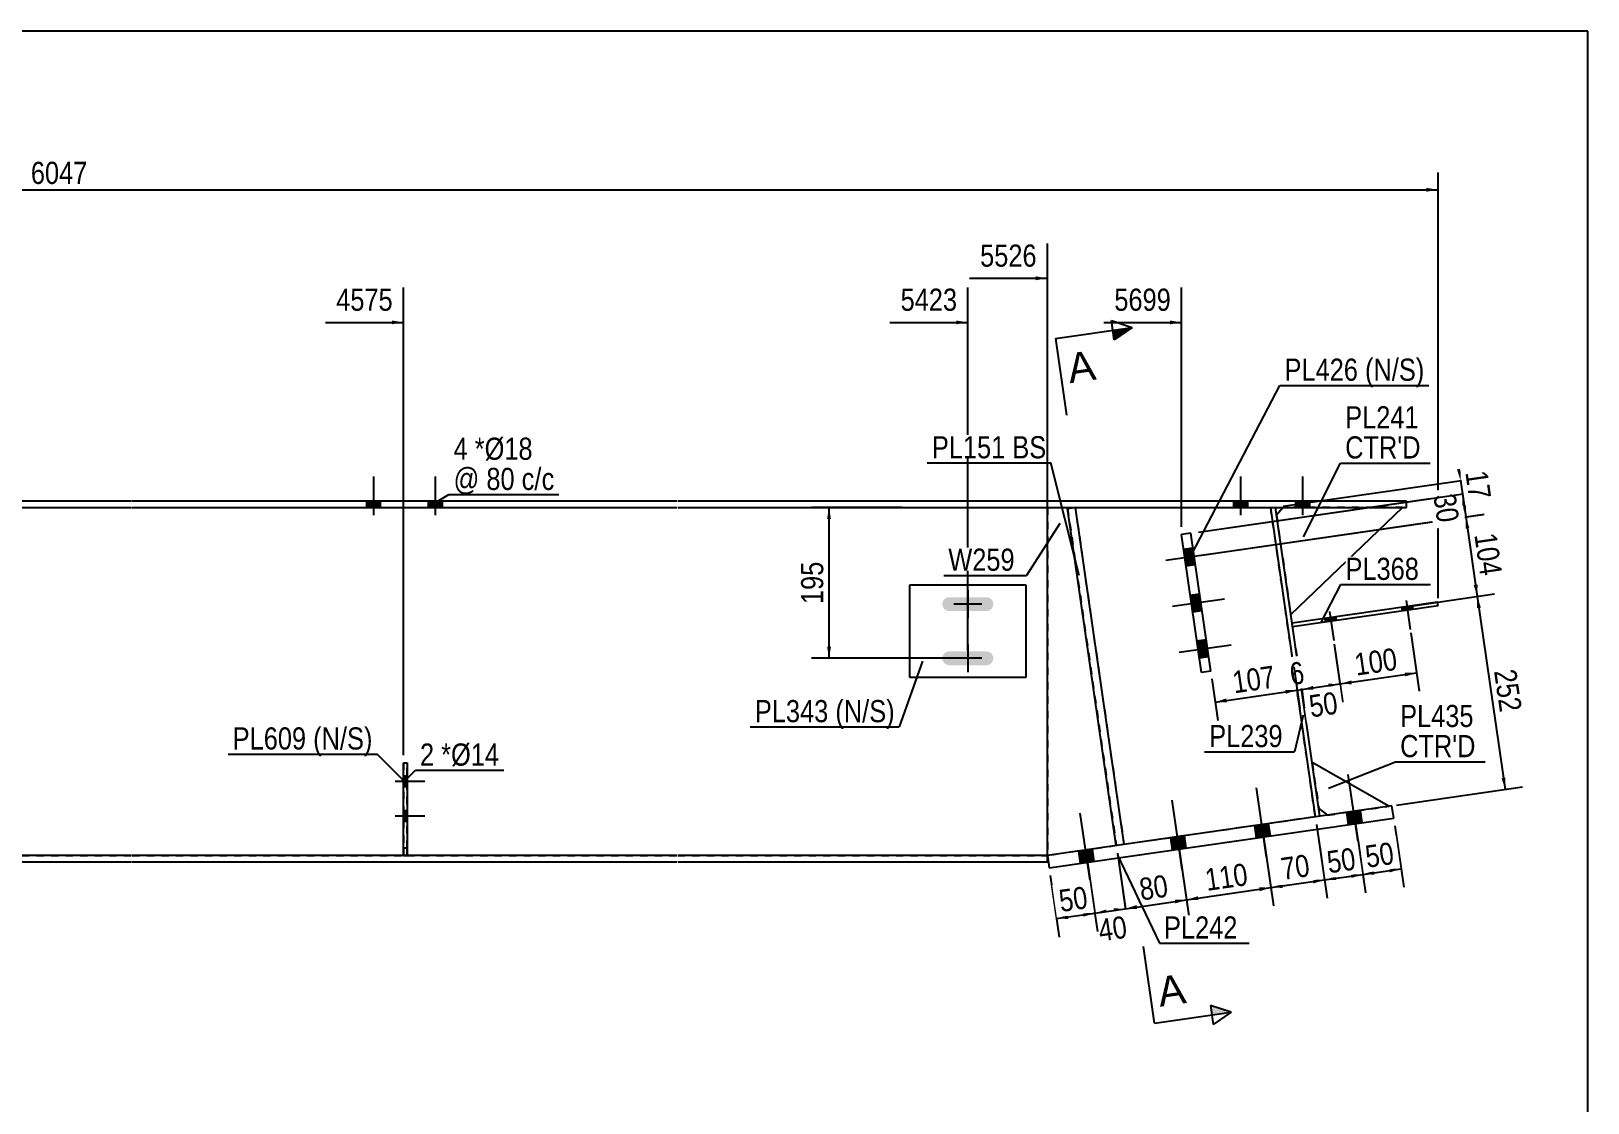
# Model space of a CAD drawing. Header units: millimetres. Extents: x -28 to 374, y -193 to 84.
# Drawn here: x 173 to 374.2, y -54.5 to 84 of the extents above; entities that cross this region are included whole.
import ezdxf

# ---------------------------------------------------------------- set-up
doc = ezdxf.new("R2010")
doc.units = ezdxf.units.MM
doc.linetypes.add('DXK_LINE_DOT1', pattern=[1.8814, 0.9407, -0.9407])
doc.styles.add('Arial', font='ARIAL.TTF', dxfattribs={"height": 0.2})
doc.styles.add('Arial Narrow', font='ARIALN.TTF', dxfattribs={"height": 0.2})

# ---------------------------------------------------------------- blocks, each defined once
blk = doc.blocks.new('Unknown-624480868-2904')
at = {"color": 5, "linetype": 'Continuous'}
for p, q in [((374.25, 84.05), (-25.75, 84.05)), ((374.25, -192.95), (374.25, 84.05))]:
    blk.add_line(p, q, dxfattribs=at)
blk = doc.blocks.new('Part-624480868-1231 - 1213')
at = {"color": 2, "linetype": 'Continuous'}
for p, q in [((115.6, -23.3), (186, -23.3)), ((186, -22.5), (151.15, -22.5)), ((221.15, -22.5), (186.1, -22.5)), ((186.1, -23.3), (256.5, -23.3)), ((256.5, -22.5), (221.65, -22.5)), ((304.38, -22.5), (256.6, -22.5)), ((256.6, -23.3), (304.38, -23.3)), ((304.38, -23.3), (304.38, -22.5))]:
    blk.add_line(p, q, dxfattribs=at)
at = {"color": 7, "linetype": 'DXK_LINE_DOT1'}
blk.add_line((221.65, -22.5), (221.15, -22.5), dxfattribs=at)
blk = doc.blocks.new('Part-624480868-1229 - 1213')
at = {"color": 2, "linetype": 'Continuous'}
for p, q in [((186, 23.3), (115.6, 23.3)), ((115.6, 22.5), (186, 22.5)), ((256.5, 23.3), (186.1, 23.3)), ((186.1, 22.5), (256.5, 22.5)), ((350.8, 23.3), (256.6, 23.3)), ((256.6, 22.5), (350.8, 22.5)), ((350.8, 22.5), (350.8, 23.3))]:
    blk.add_line(p, q, dxfattribs=at)
blk = doc.blocks.new('Part-624480868-1241 - 1213')
at = {"color": 2, "linetype": 'Continuous'}
for p, q in [((306.99, 22.36), (307.98, 22.5)), ((313.29, -21.21), (306.99, 22.36)), ((307.98, 22.5), (314.28, -21.07))]:
    blk.add_line(p, q, dxfattribs=at)
at = {"color": 7, "linetype": 'DXK_LINE_DOT1'}
blk.add_line((314.28, -21.07), (313.29, -21.21), dxfattribs=at)
blk = doc.blocks.new('Part-624480868-1240 - 1213')
at = {"color": 2, "linetype": 'Continuous'}
for p, q in [((333.25, 22.43), (333.73, 22.5)), ((339.02, -17.49), (333.25, 22.43)), ((339.62, -17.41), (333.85, 22.5))]:
    blk.add_line(p, q, dxfattribs=at)
at = {"color": 7, "linetype": 'DXK_LINE_DOT1'}
for p, q in [((333.73, 22.5), (333.84, 22.52)), ((333.84, 22.52), (333.85, 22.5)), ((339.62, -17.41), (339.02, -17.49))]:
    blk.add_line(p, q, dxfattribs=at)
blk = doc.blocks.new('Part-624480868-1242 - 1213')
at = {"color": 7, "linetype": 'DXK_LINE_DOT1'}
for p, q in [((307.98, 22.5), (306.99, 22.36)), ((306.99, 22.36), (313.29, -21.21)), ((307.98, 22.5), (314.28, -21.07))]:
    blk.add_line(p, q, dxfattribs=at)
blk = doc.blocks.new('Bolt-624480868-5420 - 1213')
at = {"linetype": 'Continuous'}
for points in [[(330.3, 23.3), (328.5, 23.3), (328.5, 22.5), (330.3, 22.5)], [(330.3, 23.3), (328.5, 23.3), (328.5, 22.5), (330.3, 22.5)], [(338.3, 23.3), (336.5, 23.3), (336.5, 22.5), (338.3, 22.5)], [(338.3, 23.3), (336.5, 23.3), (336.5, 22.5), (338.3, 22.5)]]:
    blk.add_hatch(color=3, dxfattribs=at).paths.add_polyline_path(points)
at = {"color": 3, "linetype": 'Continuous'}
for p, q in [((329.4, 21.5), (329.4, 26.5)), ((329.4, 21.5), (329.4, 26.5)), ((337.4, 21.5), (337.4, 26.5)), ((337.4, 21.5), (337.4, 26.5)), ((328.5, 22.5), (328.5, 23.3)), ((328.5, 22.5), (328.5, 23.3)), ((330.3, 22.5), (330.3, 23.3)), ((330.3, 22.5), (330.3, 23.3)), ((336.5, 22.5), (336.5, 23.3)), ((336.5, 22.5), (336.5, 23.3)), ((338.3, 22.5), (338.3, 23.3)), ((338.3, 22.5), (338.3, 23.3))]:
    blk.add_line(p, q, dxfattribs=at)
blk = doc.blocks.new('Part-624480868-1243 - 1213')
at = {"color": 2, "linetype": 'Continuous'}
for p, q in [((334.85, 22.5), (333.99, 21.51)), ((335.85, 8.64), (350.3, 22.5))]:
    blk.add_line(p, q, dxfattribs=at)
at = {"color": 7, "linetype": 'DXK_LINE_DOT1'}
for p, q in [((350.3, 22.5), (334.85, 22.5)), ((333.99, 21.51), (335.85, 8.64))]:
    blk.add_line(p, q, dxfattribs=at)
blk = doc.blocks.new('Part-624480868-1245 - 1213')
at = {"color": 2, "linetype": 'Continuous'}
for p, q in [((348.92, -16.06), (304.38, -22.5)), ((349.15, -17.64), (348.92, -16.06)), ((304.61, -24.08), (349.15, -17.64)), ((304.38, -22.5), (304.61, -24.08))]:
    blk.add_line(p, q, dxfattribs=at)
blk = doc.blocks.new('Bolt-624480868-5439 - 1213')
at = {"linetype": 'Continuous'}
for points in [[(340.34, 7.66), (341.72, 7.86), (341.65, 8.36), (340.26, 8.16)], [(340.34, 7.66), (341.72, 7.86), (341.65, 8.36), (340.26, 8.16)], [(350.23, 9.09), (351.62, 9.29), (351.55, 9.79), (350.16, 9.59)], [(350.23, 9.09), (351.62, 9.29), (351.55, 9.79), (350.16, 9.59)]]:
    blk.add_hatch(color=3, dxfattribs=at).paths.add_polyline_path(points)
at = {"color": 3, "linetype": 'Continuous'}
for p, q in [((350.74, 10.48), (351.28, 6.72)), ((350.74, 10.48), (351.28, 6.72)), ((340.26, 8.16), (340.34, 7.66)), ((340.26, 8.16), (340.34, 7.66)), ((340.84, 9.05), (341.39, 5.29)), ((340.84, 9.05), (341.39, 5.29)), ((341.65, 8.36), (341.72, 7.86)), ((341.65, 8.36), (341.72, 7.86)), ((350.16, 9.59), (350.23, 9.09)), ((350.16, 9.59), (350.23, 9.09)), ((351.55, 9.79), (351.62, 9.29)), ((351.55, 9.79), (351.62, 9.29))]:
    blk.add_line(p, q, dxfattribs=at)
blk = doc.blocks.new('Part-624480868-1248 - 1213')
at = {"color": 2, "linetype": 'Continuous'}
for p, q in [((348.52, -16.12), (338.61, -10.48)), ((339.47, -16.42), (340.61, -17.26))]:
    blk.add_line(p, q, dxfattribs=at)
at = {"color": 7, "linetype": 'DXK_LINE_DOT1'}
for p, q in [((338.61, -10.48), (339.47, -16.42)), ((340.61, -17.26), (348.52, -16.12))]:
    blk.add_line(p, q, dxfattribs=at)
blk = doc.blocks.new('Part-624480868-1250 - 1213')
at = {"color": 2, "linetype": 'Continuous'}
for p, q in [((286.6, 0.5), (286.6, 12.5)), ((286.6, 12.5), (301.6, 12.5)), ((301.6, 12.5), (301.6, 0.5)), ((301.6, 0.5), (286.6, 0.5))]:
    blk.add_line(p, q, dxfattribs=at)
blk = doc.blocks.new('Part-624480868-1251 - 1213')
at = {"color": 2, "linetype": 'Continuous'}
for p, q in [((304.38, -22.5), (304.38, 22.5)), ((333.25, 22.43), (333.24, 22.5))]:
    blk.add_line(p, q, dxfattribs=at)
at = {"color": 7, "linetype": 'DXK_LINE_DOT1'}
for p, q in [((304.38, 22.5), (333.24, 22.5)), ((339.02, -17.49), (333.25, 22.43)), ((339.02, -17.49), (314.28, -21.07)), ((313.29, -21.21), (304.38, -22.5))]:
    blk.add_line(p, q, dxfattribs=at)
blk = doc.blocks.new('Part-624480868-1252 - 1213')
at = {"color": 7, "linetype": 'DXK_LINE_DOT1'}
for p, q in [((115.6, 22.5), (186, 22.5)), ((186.1, 22.5), (256.5, 22.5)), ((256.6, 22.5), (304.38, 22.5)), ((304.38, 22.5), (304.38, -22.5)), ((151.15, -22.5), (186, -22.5)), ((186.1, -22.5), (221.15, -22.5)), ((221.65, -22.5), (256.5, -22.5)), ((256.6, -22.5), (304.38, -22.5))]:
    blk.add_line(p, q, dxfattribs=at)
blk = doc.blocks.new('Bolt-624480868-4506 - 1213')
at = {"linetype": 'Continuous'}
for points in [[(321.99, 17.11), (322.31, 14.94), (323.5, 15.11), (323.18, 17.28)], [(322.85, 11.17), (323.17, 9), (324.36, 9.17), (324.04, 11.35)], [(323.71, 5.24), (324.03, 3.06), (325.21, 3.23), (324.9, 5.41)]]:
    blk.add_hatch(color=3, dxfattribs=at).paths.add_polyline_path(points)
at = {"color": 3, "linetype": 'Continuous'}
for p, q in [((319.68, 15.67), (326.41, 16.64)), ((321.99, 17.11), (323.18, 17.28)), ((322.31, 14.94), (323.5, 15.11)), ((320.54, 9.73), (327.27, 10.7)), ((322.85, 11.17), (324.04, 11.35)), ((323.17, 9), (324.36, 9.17)), ((321.4, 3.79), (328.13, 4.76)), ((323.71, 5.24), (324.9, 5.41)), ((324.03, 3.06), (325.21, 3.23))]:
    blk.add_line(p, q, dxfattribs=at)
blk = doc.blocks.new('Bolt-624480868-1264 - 1213')
at = {"linetype": 'Continuous'}
for points in [[(344.86, -16.65), (343.08, -16.91), (343.31, -18.49), (345.09, -18.23)], [(344.86, -16.65), (343.08, -16.91), (343.31, -18.49), (345.09, -18.23)], [(322.1, -19.94), (320.32, -20.2), (320.55, -21.78), (322.33, -21.52)], [(322.1, -19.94), (320.32, -20.2), (320.55, -21.78), (322.33, -21.52)], [(332.98, -18.36), (331.2, -18.62), (331.43, -20.21), (333.21, -19.95)], [(332.98, -18.36), (331.2, -18.62), (331.43, -20.21), (333.21, -19.95)], [(310.22, -21.66), (308.44, -21.91), (308.67, -23.5), (310.45, -23.24)], [(310.22, -21.66), (308.44, -21.91), (308.67, -23.5), (310.45, -23.24)]]:
    blk.add_hatch(color=3, dxfattribs=at).paths.add_polyline_path(points)
at = {"color": 3, "linetype": 'Continuous'}
for p, q in [((344.58, -21.01), (343.28, -12.03)), ((344.58, -21.01), (343.28, -12.03)), ((332.71, -22.72), (331.41, -13.74)), ((332.71, -22.72), (331.41, -13.74)), ((321.82, -24.3), (320.52, -15.32)), ((321.82, -24.3), (320.52, -15.32)), ((309.94, -26.02), (308.64, -17.03)), ((309.94, -26.02), (308.64, -17.03)), ((343.31, -18.49), (343.08, -16.91)), ((343.31, -18.49), (343.08, -16.91)), ((345.09, -18.23), (344.86, -16.65)), ((345.09, -18.23), (344.86, -16.65)), ((322.33, -21.52), (322.1, -19.94)), ((322.33, -21.52), (322.1, -19.94)), ((331.43, -20.21), (331.2, -18.62)), ((331.43, -20.21), (331.2, -18.62)), ((333.21, -19.95), (332.98, -18.36)), ((333.21, -19.95), (332.98, -18.36)), ((308.67, -23.5), (308.44, -21.91)), ((308.67, -23.5), (308.44, -21.91)), ((310.45, -23.24), (310.22, -21.66)), ((310.45, -23.24), (310.22, -21.66)), ((320.55, -21.78), (320.32, -20.2)), ((320.55, -21.78), (320.32, -20.2))]:
    blk.add_line(p, q, dxfattribs=at)
blk = doc.blocks.new('Bolt-624480868-1267 - 1213')
at = {"linetype": 'Continuous'}
for points in [[(291.06, 10.64), (290.87, 10.34), (290.8, 10), (290.87, 9.66), (291.06, 9.36), (291.36, 9.17), (291.7, 9.1), (296.5, 9.1), (296.84, 9.17), (297.14, 9.36), (297.33, 9.66), (297.4, 10), (297.33, 10.34), (297.14, 10.64), (296.84, 10.83), (296.5, 10.9), (291.7, 10.9), (291.36, 10.83)], [(291.06, 3.64), (290.87, 3.34), (290.8, 3), (290.87, 2.66), (291.06, 2.36), (291.36, 2.17), (291.7, 2.1), (296.5, 2.1), (296.84, 2.17), (297.14, 2.36), (297.33, 2.66), (297.4, 3), (297.33, 3.34), (297.14, 3.64), (296.84, 3.83), (296.5, 3.9), (291.7, 3.9), (291.36, 3.83)]]:
    blk.add_hatch(color=3, dxfattribs=at).paths.add_polyline_path(points)
at = {"color": 3, "linetype": 'Continuous'}
for p, q in [((294.1, 11.8), (294.1, 8.2)), ((295.9, 10), (292.3, 10)), ((294.1, 4.8), (294.1, 1.2)), ((295.9, 3), (292.3, 3))]:
    blk.add_line(p, q, dxfattribs=at)
blk = doc.blocks.new('Part-624480868-4505 - 1213')
at = {"color": 2, "linetype": 'Continuous'}
for p, q in [((322.91, 19.16), (321.72, 18.99)), ((324.3, 1.18), (321.72, 18.99)), ((325.49, 1.35), (322.91, 19.16)), ((325.49, 1.35), (324.3, 1.18))]:
    blk.add_line(p, q, dxfattribs=at)
blk = doc.blocks.new('Bolt-624480868-5419 - 1213')
at = {"linetype": 'Continuous'}
for points in [[(218.2, 23.3), (216.4, 23.3), (216.4, 22.5), (218.2, 22.5)], [(218.2, 23.3), (216.4, 23.3), (216.4, 22.5), (218.2, 22.5)], [(226.2, 23.3), (224.4, 23.3), (224.4, 22.5), (226.2, 22.5)], [(226.2, 23.3), (224.4, 23.3), (224.4, 22.5), (226.2, 22.5)]]:
    blk.add_hatch(color=3, dxfattribs=at).paths.add_polyline_path(points)
at = {"color": 3, "linetype": 'Continuous'}
for p, q in [((217.3, 21.5), (217.3, 26.5)), ((217.3, 21.5), (217.3, 26.5)), ((225.3, 21.5), (225.3, 26.5)), ((225.3, 21.5), (225.3, 26.5)), ((216.4, 22.5), (216.4, 23.3)), ((216.4, 22.5), (216.4, 23.3)), ((218.2, 22.5), (218.2, 23.3)), ((218.2, 22.5), (218.2, 23.3)), ((224.4, 22.5), (224.4, 23.3)), ((224.4, 22.5), (224.4, 23.3)), ((226.2, 22.5), (226.2, 23.3)), ((226.2, 22.5), (226.2, 23.3))]:
    blk.add_line(p, q, dxfattribs=at)
blk = doc.blocks.new('Part-624480868-5416 - 1213')
at = {"color": 2, "linetype": 'Continuous'}
for p, q in [((221.15, -22.5), (221.15, -10.5)), ((221.15, -10.5), (221.15, -10.5)), ((221.15, -10.5), (221.65, -10.5)), ((221.65, -10.5), (221.65, -22.5)), ((221.65, -10.5), (221.65, -10.5)), ((221.15, -22.5), (221.15, -22.5)), ((221.15, -22.5), (221.65, -22.5)), ((221.65, -22.5), (221.65, -22.5))]:
    blk.add_line(p, q, dxfattribs=at)
at = {"color": 7, "linetype": 'DXK_LINE_DOT1'}
for p, q in [((221.15, -10.5), (221.15, -21.5)), ((221.15, -10.5), (221.65, -10.5)), ((221.65, -21.5), (221.65, -10.5)), ((221.15, -21.5), (221.15, -22.5)), ((221.15, -21.5), (221.65, -21.5)), ((221.65, -22.5), (221.65, -21.5))]:
    blk.add_line(p, q, dxfattribs=at)
blk = doc.blocks.new('Part-624480868-5418 - 1213')
at = {"color": 2, "linetype": 'Continuous'}
for p, q in [((354.81, 10.26), (336.01, 7.54)), ((354.88, 9.76), (354.81, 10.26)), ((354.88, 9.76), (336.08, 7.05))]:
    blk.add_line(p, q, dxfattribs=at)
at = {"color": 7, "linetype": 'DXK_LINE_DOT1'}
blk.add_line((336.08, 7.05), (336.01, 7.54), dxfattribs=at)
blk = doc.blocks.new('Bolt-624480868-5435 - 1213')
at = {"linetype": 'Continuous'}
blk.add_hatch(color=3, dxfattribs=at).paths.add_polyline_path([(221.15, -16.65), (221.15, -18.05), (221.65, -18.05), (221.65, -16.65)])
at = {"color": 3, "linetype": 'Continuous'}
for p, q in [((220.1, -17.35), (223.9, -17.35)), ((221.15, -16.65), (221.65, -16.65)), ((221.15, -18.05), (221.65, -18.05))]:
    blk.add_line(p, q, dxfattribs=at)
blk = doc.blocks.new('Bolt-624480868-5436 - 1213')
at = {"linetype": 'Continuous'}
blk.add_hatch(color=3, dxfattribs=at).paths.add_polyline_path([(221.15, -12.18), (221.15, -13.58), (221.65, -13.58), (221.65, -12.18)])
at = {"color": 3, "linetype": 'Continuous'}
for p, q in [((220.1, -12.88), (223.9, -12.88)), ((221.15, -12.18), (221.65, -12.18)), ((221.15, -13.58), (221.65, -13.58))]:
    blk.add_line(p, q, dxfattribs=at)
blk = doc.blocks.new('StraightDimension-624480868-6967 - 1213')
at = {"linetype": 'Continuous'}
blk.add_hatch(color=7, dxfattribs=at).paths.add_polyline_path([(353.38, 63.8), (354.88, 63.55), (353.38, 63.3)])
at = {"color": 7, "linetype": 'Continuous'}
for p, q in [((354.88, 10.76), (354.88, 65.8)), ((-1.6, 63.55), (354.88, 63.55))]:
    blk.add_line(p, q, dxfattribs=at)
at = {"color": 0}
blk.add_wipeout([(180.9, 63.7), (180.9, 67.9), (172.39, 67.9), (172.39, 63.7)], dxfattribs=at)
at = {"color": 3, "style": 'Arial Narrow'}
blk.add_text('6047', height=2.863, dxfattribs=at).set_placement((172.99, 64.3))
blk = doc.blocks.new('StraightDimension-624480868-4216 - 1213')
at = {"linetype": 'Continuous'}
for points in [[(346.67, -24.95), (345.15, -24.92), (346.6, -24.46)], [(348.58, -24.17), (350.1, -24.2), (348.65, -24.67)]]:
    blk.add_hatch(color=7, dxfattribs=at).paths.add_polyline_path(points)
at = {"color": 7, "linetype": 'Continuous'}
for p, q in [((344.08, -17.51), (345.49, -27.3)), ((349.29, -18.63), (350.44, -26.58)), ((345.15, -24.92), (350.1, -24.2))]:
    blk.add_line(p, q, dxfattribs=at)
at = {"color": 0}
blk.add_wipeout([(350, -24.07), (349.4, -19.91), (344.6, -20.6), (345.2, -24.76)], dxfattribs=at)
at = {"color": 3, "style": 'Arial Narrow'}
blk.add_text('50', height=2.863, rotation=8.2277, dxfattribs=at).set_placement((345.71, -24.08))
blk = doc.blocks.new('StraightDimension-624480868-4217 - 1213')
at = {"linetype": 'Continuous'}
for points in [[(341.72, -25.67), (340.2, -25.64), (341.65, -25.17)], [(343.63, -24.89), (345.15, -24.92), (343.7, -25.38)]]:
    blk.add_hatch(color=7, dxfattribs=at).paths.add_polyline_path(points)
at = {"color": 7, "linetype": 'Continuous'}
for p, q in [((344.08, -17.51), (345.49, -27.3)), ((339.16, -18.48), (340.54, -28.01)), ((340.2, -25.64), (345.15, -24.92))]:
    blk.add_line(p, q, dxfattribs=at)
at = {"color": 0}
blk.add_wipeout([(345.05, -24.78), (344.45, -20.62), (339.65, -21.32), (340.25, -25.48)], dxfattribs=at)
at = {"color": 3, "style": 'Arial Narrow'}
blk.add_text('50', height=2.863, rotation=8.2277, dxfattribs=at).set_placement((340.76, -24.8))
blk = doc.blocks.new('StraightDimension-624480868-4218 - 1213')
at = {"linetype": 'Continuous'}
for points in [[(338.68, -25.6), (340.2, -25.64), (338.75, -26.1)], [(334.8, -26.67), (333.27, -26.64), (334.72, -26.17)]]:
    blk.add_hatch(color=7, dxfattribs=at).paths.add_polyline_path(points)
at = {"color": 7, "linetype": 'Continuous'}
for p, q in [((332.24, -19.48), (333.62, -29.01)), ((339.16, -18.48), (340.54, -28.01)), ((333.27, -26.64), (340.2, -25.64))]:
    blk.add_line(p, q, dxfattribs=at)
at = {"color": 0}
blk.add_wipeout([(339.12, -25.64), (338.52, -21.48), (333.71, -22.18), (334.31, -26.33)], dxfattribs=at)
at = {"color": 3, "style": 'Arial Narrow'}
blk.add_text('70', height=2.863, rotation=8.2277, dxfattribs=at).set_placement((334.82, -25.66))
blk = doc.blocks.new('StraightDimension-624480868-4219 - 1213')
at = {"linetype": 'Continuous'}
for points in [[(323.9, -28.24), (322.38, -28.21), (323.83, -27.75)], [(331.75, -26.6), (333.27, -26.64), (331.83, -27.1)]]:
    blk.add_hatch(color=7, dxfattribs=at).paths.add_polyline_path(points)
at = {"color": 7, "linetype": 'Continuous'}
for p, q in [((332.24, -19.48), (333.62, -29.01)), ((321.35, -21.06), (322.73, -30.59)), ((322.38, -28.21), (333.27, -26.64))]:
    blk.add_line(p, q, dxfattribs=at)
at = {"color": 0}
blk.add_wipeout([(331.12, -26.8), (330.51, -22.64), (323.9, -23.6), (324.5, -27.75)], dxfattribs=at)
at = {"color": 3, "style": 'Arial Narrow'}
blk.add_text('110', height=2.863, rotation=8.2277, dxfattribs=at).set_placement((325.01, -27.07))
blk = doc.blocks.new('StraightDimension-624480868-4220 - 1213')
at = {"linetype": 'Continuous'}
for points in [[(315.99, -29.39), (314.47, -29.36), (315.92, -28.89)], [(320.86, -28.18), (322.38, -28.21), (320.94, -28.67)]]:
    blk.add_hatch(color=7, dxfattribs=at).paths.add_polyline_path(points)
at = {"color": 7, "linetype": 'Continuous'}
for p, q in [((321.35, -21.06), (322.73, -30.59)), ((313.43, -22.2), (314.81, -31.73)), ((314.47, -29.36), (322.38, -28.21))]:
    blk.add_line(p, q, dxfattribs=at)
at = {"color": 0}
blk.add_wipeout([(320.81, -28.29), (320.21, -24.13), (315.4, -24.83), (316, -28.98)], dxfattribs=at)
at = {"color": 3, "style": 'Arial Narrow'}
blk.add_text('80', height=2.863, rotation=8.2277, dxfattribs=at).set_placement((316.51, -28.3))
blk = doc.blocks.new('StraightDimension-624480868-4221 - 1213')
at = {"linetype": 'Continuous'}
for points in [[(312.03, -29.96), (310.51, -29.93), (311.96, -29.47)], [(312.95, -29.32), (314.47, -29.36), (313.02, -29.82)]]:
    blk.add_hatch(color=7, dxfattribs=at).paths.add_polyline_path(points)
at = {"color": 7, "linetype": 'Continuous'}
for p, q in [((309.47, -22.77), (310.83, -32.15)), ((313.43, -22.2), (314.79, -31.58)), ((310.51, -29.93), (314.47, -29.36))]:
    blk.add_line(p, q, dxfattribs=at)
at = {"color": 0}
blk.add_wipeout([(315.51, -33.6), (314.91, -29.44), (310.11, -30.14), (310.71, -34.29)], dxfattribs=at)
at = {"color": 3, "style": 'Arial Narrow'}
blk.add_text('40', height=2.863, rotation=8.2277, dxfattribs=at).set_placement((311.21, -33.61))
blk = doc.blocks.new('StraightDimension-624480868-4222 - 1213')
at = {"linetype": 'Continuous'}
for points in [[(307.08, -30.68), (305.56, -30.64), (307.01, -30.18)], [(308.99, -29.9), (310.51, -29.93), (309.06, -30.39)]]:
    blk.add_hatch(color=7, dxfattribs=at).paths.add_polyline_path(points)
at = {"color": 7, "linetype": 'Continuous'}
for p, q in [((309.47, -22.77), (310.85, -32.3)), ((304.75, -25.07), (305.9, -33.02)), ((305.56, -30.64), (310.51, -29.93))]:
    blk.add_line(p, q, dxfattribs=at)
at = {"color": 0}
blk.add_wipeout([(310.41, -29.79), (309.81, -25.63), (305.01, -26.33), (305.61, -30.48)], dxfattribs=at)
at = {"color": 3, "style": 'Arial Narrow'}
blk.add_text('50', height=2.863, rotation=8.2277, dxfattribs=at).set_placement((306.12, -29.8))
blk = doc.blocks.new('StraightDimension-624480868-6871 - 1213')
at = {"linetype": 'Continuous'}
for points in [[(275.91, 21), (276.16, 22.5), (276.41, 21)], [(276.41, 4.5), (276.16, 3), (275.91, 4.5)]]:
    blk.add_hatch(color=7, dxfattribs=at).paths.add_polyline_path(points)
at = {"color": 7, "linetype": 'Continuous'}
for p, q in [((285.65, 22.5), (273.91, 22.5)), ((276.16, 3), (276.16, 22.5)), ((293.1, 3), (273.91, 3))]:
    blk.add_line(p, q, dxfattribs=at)
at = {"color": 0}
blk.add_wipeout([(276.01, 16.09), (271.81, 16.09), (271.81, 9.41), (276.01, 9.41)], dxfattribs=at)
at = {"color": 3, "style": 'Arial Narrow'}
blk.add_text('195', height=2.863, rotation=90.0002, dxfattribs=at).set_placement((275.41, 10.01))
blk = doc.blocks.new('StraightDimension-624480868-6887 - 1213')
at = {"linetype": 'Continuous'}
for points in [[(359.92, 9.48), (359.95, 11), (360.42, 9.55)], [(363.59, -12.42), (363.56, -13.94), (363.1, -12.5)]]:
    blk.add_hatch(color=7, dxfattribs=at).paths.add_polyline_path(points)
at = {"color": 7, "linetype": 'Continuous'}
for p, q in [((350.75, 9.67), (362.18, 11.32)), ((359.95, 11), (363.56, -13.94)), ((349.51, -15.98), (365.79, -13.62))]:
    blk.add_line(p, q, dxfattribs=at)
at = {"color": 0}
blk.add_wipeout([(362.38, -4.76), (366.54, -4.16), (365.59, 2.46), (361.43, 1.86)], dxfattribs=at)
at = {"color": 3, "style": 'Arial Narrow'}
blk.add_text('252', height=2.863, rotation=-81.7725, dxfattribs=at).set_placement((362.11, 1.35))
blk = doc.blocks.new('StraightDimension-624480868-6888 - 1213')
at = {"linetype": 'Continuous'}
for points in [[(358.44, 19.75), (358.47, 21.27), (358.93, 19.83)], [(359.99, 12.52), (359.95, 11), (359.49, 12.45)]]:
    blk.add_hatch(color=7, dxfattribs=at).paths.add_polyline_path(points)
at = {"color": 7, "linetype": 'Continuous'}
for p, q in [((324.33, 16.34), (360.7, 21.6)), ((358.47, 21.27), (359.95, 11)), ((350.75, 9.67), (362.18, 11.32))]:
    blk.add_line(p, q, dxfattribs=at)
at = {"color": 0}
blk.add_wipeout([(359.84, 12.85), (364, 13.45), (363.04, 20.07), (358.88, 19.47)], dxfattribs=at)
at = {"color": 3, "style": 'Arial Narrow'}
blk.add_text('104', height=2.863, rotation=-81.7725, dxfattribs=at).set_placement((359.56, 18.96))
blk = doc.blocks.new('StraightDimension-624480868-6889 - 1213')
at = {"linetype": 'Continuous'}
for points in [[(358.01, 22.72), (358.04, 24.24), (358.5, 22.79)], [(358.5, 22.79), (358.47, 21.27), (358.01, 22.72)]]:
    blk.add_hatch(color=7, dxfattribs=at).paths.add_polyline_path(points)
at = {"color": 7, "linetype": 'Continuous'}
for p, q in [((323.9, 19.31), (360.42, 24.59)), ((358.04, 24.24), (358.47, 21.27)), ((324.33, 16.34), (360.85, 21.62))]:
    blk.add_line(p, q, dxfattribs=at)
at = {"color": 0}
blk.add_wipeout([(354.3, 19.73), (358.45, 20.33), (357.76, 25.14), (353.6, 24.54)], dxfattribs=at)
at = {"color": 3, "style": 'Arial Narrow'}
blk.add_text('30', height=2.863, rotation=-81.7725, dxfattribs=at).set_placement((354.28, 24.03))
blk = doc.blocks.new('StraightDimension-624480868-6890 - 1213')
at = {"linetype": 'Continuous'}
for points in [[(357.82, 27.48), (357.79, 25.96), (357.33, 27.41)], [(358.01, 22.72), (358.04, 24.24), (358.5, 22.79)]]:
    blk.add_hatch(color=7, dxfattribs=at).paths.add_polyline_path(points)
at = {"color": 7, "linetype": 'Continuous'}
for p, q in [((334.84, 22.64), (360.02, 26.28)), ((323.9, 19.31), (360.27, 24.57)), ((357.79, 25.96), (358.04, 24.24))]:
    blk.add_line(p, q, dxfattribs=at)
at = {"color": 0}
blk.add_wipeout([(358.41, 22.72), (362.57, 23.32), (361.87, 28.13), (357.72, 27.53)], dxfattribs=at)
at = {"color": 3, "style": 'Arial Narrow'}
blk.add_text('17', height=2.863, rotation=-81.7725, dxfattribs=at).set_placement((358.4, 27.02))
blk = doc.blocks.new('StraightDimension-624480868-7175 - 1213')
at = {"linetype": 'Continuous'}
for points in [[(343.72, -0.35), (342.2, -0.32), (343.65, 0.14)], [(350.57, 1.14), (352.09, 1.11), (350.65, 0.65)]]:
    blk.add_hatch(color=7, dxfattribs=at).paths.add_polyline_path(points)
at = {"color": 7, "linetype": 'Continuous'}
for p, q in [((351.35, 6.27), (352.44, -1.26)), ((341.45, 4.84), (342.54, -2.69)), ((342.2, -0.32), (352.09, 1.11))]:
    blk.add_line(p, q, dxfattribs=at)
at = {"color": 0}
blk.add_wipeout([(350.43, 1.02), (349.83, 5.18), (343.22, 4.22), (343.82, 0.07)], dxfattribs=at)
at = {"color": 3, "style": 'Arial Narrow'}
blk.add_text('100', height=2.863, rotation=8.2277, dxfattribs=at).set_placement((344.32, 0.75))
blk = doc.blocks.new('StraightDimension-624480868-7176 - 1213')
at = {"linetype": 'Continuous'}
for points in [[(338.77, -1.07), (337.25, -1.03), (338.7, -0.57)], [(340.68, -0.29), (342.2, -0.32), (340.75, -0.78)]]:
    blk.add_hatch(color=7, dxfattribs=at).paths.add_polyline_path(points)
at = {"color": 7, "linetype": 'Continuous'}
for p, q in [((336.5, 4.12), (337.57, -3.26)), ((341.45, 4.84), (342.52, -2.55)), ((337.25, -1.03), (342.2, -0.32))]:
    blk.add_line(p, q, dxfattribs=at)
at = {"color": 0}
blk.add_wipeout([(342.75, -4.63), (342.15, -0.48), (337.34, -1.17), (337.94, -5.33)], dxfattribs=at)
at = {"color": 3, "style": 'Arial Narrow'}
blk.add_text('50', height=2.863, rotation=8.2277, dxfattribs=at).set_placement((338.45, -4.65))
blk = doc.blocks.new('StraightDimension-624480868-7177 - 1213')
at = {"linetype": 'Continuous'}
for points in [[(335.13, -1.09), (336.65, -1.12), (335.21, -1.58)], [(338.77, -1.07), (337.25, -1.03), (338.7, -0.57)]]:
    blk.add_hatch(color=7, dxfattribs=at).paths.add_polyline_path(points)
at = {"color": 7, "linetype": 'Continuous'}
for p, q in [((336.5, 4.12), (337.59, -3.41)), ((336.22, 1.89), (337, -3.5)), ((336.65, -1.12), (337.25, -1.03))]:
    blk.add_line(p, q, dxfattribs=at)
at = {"color": 0}
blk.add_wipeout([(338.43, -0.71), (337.83, 3.44), (334.83, 3.01), (335.43, -1.15)], dxfattribs=at)
at = {"color": 3, "style": 'Arial Narrow'}
blk.add_text('6', height=2.86, rotation=8.2277, dxfattribs=at).set_placement((335.94, -0.47))
blk = doc.blocks.new('StraightDimension-624480868-7178 - 1213')
at = {"linetype": 'Continuous'}
for points in [[(335.13, -1.09), (336.65, -1.12), (335.21, -1.58)], [(327.59, -2.68), (326.06, -2.65), (327.51, -2.19)]]:
    blk.add_hatch(color=7, dxfattribs=at).paths.add_polyline_path(points)
at = {"color": 7, "linetype": 'Continuous'}
for p, q in [((325.63, 0.36), (326.41, -5.03)), ((336.22, 1.89), (337, -3.5)), ((326.06, -2.65), (336.65, -1.12))]:
    blk.add_line(p, q, dxfattribs=at)
at = {"color": 0}
blk.add_wipeout([(334.65, -1.26), (334.04, 2.9), (327.43, 1.94), (328.03, -2.22)], dxfattribs=at)
at = {"color": 3, "style": 'Arial Narrow'}
blk.add_text('107', height=2.863, rotation=8.2277, dxfattribs=at).set_placement((328.54, -1.54))
blk = doc.blocks.new('StraightDimension-624480868-7217 - 1213')
at = {"linetype": 'Continuous'}
blk.add_hatch(color=7, dxfattribs=at).paths.add_polyline_path([(320.22, 46.66), (321.72, 46.41), (320.22, 46.16)])
at = {"color": 7, "linetype": 'Continuous'}
for p, q in [((321.72, 19.99), (321.72, 50.91)), ((311.66, 46.41), (321.72, 46.41))]:
    blk.add_line(p, q, dxfattribs=at)
at = {"color": 0}
blk.add_wipeout([(320.95, 47.31), (320.95, 51.51), (312.44, 51.51), (312.44, 47.31)], dxfattribs=at)
at = {"color": 3, "style": 'Arial Narrow'}
blk.add_text('5699', height=2.863, dxfattribs=at).set_placement((313.04, 47.91))
blk = doc.blocks.new('StraightDimension-624480868-7218 - 1213')
at = {"linetype": 'Continuous'}
blk.add_hatch(color=7, dxfattribs=at).paths.add_polyline_path([(302.88, 52.36), (304.38, 52.11), (302.88, 51.86)])
at = {"color": 7, "linetype": 'Continuous'}
for p, q in [((304.38, -21.5), (304.38, 56.61)), ((294.32, 52.11), (304.38, 52.11))]:
    blk.add_line(p, q, dxfattribs=at)
at = {"color": 0}
blk.add_wipeout([(303.61, 53.01), (303.61, 57.21), (295.09, 57.21), (295.09, 53.01)], dxfattribs=at)
at = {"color": 3, "style": 'Arial Narrow'}
blk.add_text('5526', height=2.863, dxfattribs=at).set_placement((295.69, 53.61))
blk = doc.blocks.new('StraightDimension-624480868-7219 - 1213')
at = {"linetype": 'Continuous'}
blk.add_hatch(color=7, dxfattribs=at).paths.add_polyline_path([(292.6, 46.66), (294.1, 46.41), (292.6, 46.16)])
at = {"color": 7, "linetype": 'Continuous'}
for p, q in [((294.1, 4), (294.1, 50.91)), ((284.04, 46.41), (294.1, 46.41))]:
    blk.add_line(p, q, dxfattribs=at)
at = {"color": 0}
blk.add_wipeout([(293.32, 47.31), (293.32, 51.51), (284.81, 51.51), (284.81, 47.31)], dxfattribs=at)
at = {"color": 3, "style": 'Arial Narrow'}
blk.add_text('5423', height=2.863, dxfattribs=at).set_placement((285.41, 47.91))
blk = doc.blocks.new('StraightDimension-624480868-7220 - 1213')
at = {"linetype": 'Continuous'}
blk.add_hatch(color=7, dxfattribs=at).paths.add_polyline_path([(219.65, 46.66), (221.15, 46.41), (219.65, 46.16)])
at = {"color": 7, "linetype": 'Continuous'}
for p, q in [((221.15, -9.5), (221.15, 50.91)), ((211.09, 46.41), (221.15, 46.41))]:
    blk.add_line(p, q, dxfattribs=at)
at = {"color": 0}
blk.add_wipeout([(220.38, 47.31), (220.38, 51.51), (211.86, 51.51), (211.86, 47.31)], dxfattribs=at)
at = {"color": 3, "style": 'Arial Narrow'}
blk.add_text('4575', height=2.863, dxfattribs=at).set_placement((212.46, 47.91))
blk = doc.blocks.new('Mark-624480868-4324 - 1213')
at = {"color": 0}
blk.add_wipeout([(276.08, -5.26), (276.08, -2.26), (266.58, -2.26), (266.58, -5.26)], dxfattribs=at)
blk.add_wipeout([(276.08, -5.26), (276.08, -2.26), (266.58, -2.26), (266.58, -5.26)], dxfattribs=at)
at = {"color": 3, "style": 'Arial Narrow'}
blk.add_text('PL343', height=2.863, dxfattribs=at).set_placement((266.58, -5.26))
at = {"color": 0}
blk.add_wipeout([(284.64, -5.26), (284.64, -2.26), (276.98, -2.26), (276.98, -5.26)], dxfattribs=at)
blk.add_wipeout([(284.64, -5.26), (284.64, -2.26), (276.98, -2.26), (276.98, -5.26)], dxfattribs=at)
at = {"color": 7, "linetype": 'Continuous'}
for p in [(288.25, 2.63), (265.98, -5.86)]:
    blk.add_line(p, (285.24, -5.86), dxfattribs=at)
at = {"color": 3, "style": 'Arial Narrow'}
for s, p in [('(N/', (276.98, -5.26)), ('S)', (281.36, -5.26))]:
    blk.add_text(s, height=2.863, dxfattribs=at).set_placement(p)
blk = doc.blocks.new('Mark-624480868-4327 - 1213')
at = {"color": 7, "linetype": 'Continuous'}
blk.add_line((306, 20.41), (301.67, 13.71), dxfattribs=at)
at = {"color": 0}
blk.add_wipeout([(300.17, 14.31), (300.17, 17.31), (291.58, 17.31), (291.58, 14.31)], dxfattribs=at)
blk.add_wipeout([(300.17, 14.31), (300.17, 17.31), (291.58, 17.31), (291.58, 14.31)], dxfattribs=at)
at = {"color": 7, "linetype": 'Continuous'}
blk.add_line((290.98, 13.71), (301.67, 13.71), dxfattribs=at)
at = {"color": 3, "style": 'Arial Narrow'}
blk.add_text('W259', height=2.863, dxfattribs=at).set_placement((291.58, 14.31))
blk = doc.blocks.new('Mark-624480868-4312 - 1213')
at = {"color": 7, "linetype": 'Continuous'}
blk.add_line((337.43, -4.37), (336.31, -9.08), dxfattribs=at)
at = {"color": 0}
blk.add_wipeout([(334.81, -8.48), (334.81, -5.48), (325.3, -5.48), (325.3, -8.48)], dxfattribs=at)
blk.add_wipeout([(334.81, -8.48), (334.81, -5.48), (325.3, -5.48), (325.3, -8.48)], dxfattribs=at)
at = {"color": 7, "linetype": 'Continuous'}
blk.add_line((324.7, -9.08), (336.31, -9.08), dxfattribs=at)
at = {"color": 3, "style": 'Arial Narrow'}
blk.add_text('PL239', height=2.863, dxfattribs=at).set_placement((325.3, -8.48))
blk = doc.blocks.new('Mark-624480868-4321 - 1213')
at = {"color": 0}
blk.add_wipeout([(359.48, -5.88), (359.48, -2.88), (349.98, -2.88), (349.98, -5.88)], dxfattribs=at)
blk.add_wipeout([(359.48, -5.88), (359.48, -2.88), (349.98, -2.88), (349.98, -5.88)], dxfattribs=at)
blk.add_wipeout([(359.74, -9.78), (359.74, -6.78), (349.98, -6.78), (349.98, -9.78)], dxfattribs=at)
blk.add_wipeout([(359.74, -9.78), (359.74, -6.78), (349.98, -6.78), (349.98, -9.78)], dxfattribs=at)
at = {"color": 7, "linetype": 'Continuous'}
for p, q in [((340.7, -13.79), (349.38, -10.38)), ((349.38, -10.38), (360.98, -10.38))]:
    blk.add_line(p, q, dxfattribs=at)
at = {"color": 3, "style": 'Arial Narrow'}
blk.add_text('PL435', height=2.863, dxfattribs=at).set_placement((349.98, -5.88))
at = {"color": 1, "style": 'Arial Narrow'}
blk.add_text("CTR'D", height=2.863, dxfattribs=at).set_placement((349.98, -9.78))
blk = doc.blocks.new('Mark-624480868-5540 - 1213')
at = {"color": 0}
blk.add_wipeout([(208.58, -8.79), (208.58, -5.79), (199.08, -5.79), (199.08, -8.79)], dxfattribs=at)
blk.add_wipeout([(208.58, -8.79), (208.58, -5.79), (199.08, -5.79), (199.08, -8.79)], dxfattribs=at)
at = {"color": 3, "style": 'Arial Narrow'}
blk.add_text('PL609', height=2.863, dxfattribs=at).set_placement((199.08, -8.79))
at = {"color": 0}
blk.add_wipeout([(217.14, -8.79), (217.14, -5.79), (209.48, -5.79), (209.48, -8.79)], dxfattribs=at)
blk.add_wipeout([(217.14, -8.79), (217.14, -5.79), (209.48, -5.79), (209.48, -8.79)], dxfattribs=at)
at = {"color": 7, "linetype": 'Continuous'}
for p in [(198.48, -9.39), (221.28, -12.93)]:
    blk.add_line(p, (217.74, -9.39), dxfattribs=at)
at = {"color": 3, "style": 'Arial Narrow'}
for s, p in [('(N/', (209.48, -8.79)), ('S)', (213.86, -8.79))]:
    blk.add_text(s, height=2.863, dxfattribs=at).set_placement(p)
blk = doc.blocks.new('MarkSet-624480868-4292 - 1213')
at = {"color": 0}
blk.add_wipeout([(298.96, 28.84), (298.96, 31.84), (289.46, 31.84), (289.46, 28.84)], dxfattribs=at)
blk.add_wipeout([(298.96, 28.84), (298.96, 31.84), (289.46, 31.84), (289.46, 28.84)], dxfattribs=at)
at = {"color": 3, "style": 'Arial Narrow'}
blk.add_text('PL151', height=2.863, dxfattribs=at).set_placement((289.46, 28.84))
at = {"color": 0}
blk.add_wipeout([(304.24, 28.84), (304.24, 31.84), (299.86, 31.84), (299.86, 28.84)], dxfattribs=at)
blk.add_wipeout([(304.24, 28.84), (304.24, 31.84), (299.86, 31.84), (299.86, 28.84)], dxfattribs=at)
at = {"color": 7, "linetype": 'Continuous'}
for p in [(288.86, 28.24), (308.48, 13.69)]:
    blk.add_line(p, (304.84, 28.24), dxfattribs=at)
at = {"color": 3, "style": 'Arial Narrow'}
blk.add_text('BS', height=2.863, dxfattribs=at).set_placement((299.86, 28.84))
blk = doc.blocks.new('Mark-624480868-4315 - 1213')
at = {"color": 0}
blk.add_wipeout([(352.38, 32.72), (352.38, 35.72), (342.88, 35.72), (342.88, 32.72)], dxfattribs=at)
blk.add_wipeout([(352.38, 32.72), (352.38, 35.72), (342.88, 35.72), (342.88, 32.72)], dxfattribs=at)
blk.add_wipeout([(352.63, 28.82), (352.63, 31.82), (342.88, 31.82), (342.88, 28.82)], dxfattribs=at)
blk.add_wipeout([(352.63, 28.82), (352.63, 31.82), (342.88, 31.82), (342.88, 28.82)], dxfattribs=at)
at = {"color": 7, "linetype": 'Continuous'}
for p, q in [((337.48, 18.69), (342.28, 28.22)), ((342.28, 28.22), (353.88, 28.22))]:
    blk.add_line(p, q, dxfattribs=at)
at = {"color": 3, "style": 'Arial Narrow'}
blk.add_text('PL241', height=2.863, dxfattribs=at).set_placement((342.88, 32.72))
at = {"color": 1, "style": 'Arial Narrow'}
blk.add_text("CTR'D", height=2.863, dxfattribs=at).set_placement((342.88, 28.82))
blk = doc.blocks.new('Mark-624480868-4511 - 1213')
at = {"color": 0}
blk.add_wipeout([(344.54, 38.87), (344.54, 41.87), (335.04, 41.87), (335.04, 38.87)], dxfattribs=at)
blk.add_wipeout([(344.54, 38.87), (344.54, 41.87), (335.04, 41.87), (335.04, 38.87)], dxfattribs=at)
at = {"color": 7, "linetype": 'Continuous'}
blk.add_line((322.52, 15.48), (334.44, 38.27), dxfattribs=at)
at = {"color": 3, "style": 'Arial Narrow'}
blk.add_text('PL426', height=2.863, dxfattribs=at).set_placement((335.04, 38.87))
at = {"color": 0}
blk.add_wipeout([(353.11, 38.87), (353.11, 41.87), (345.44, 41.87), (345.44, 38.87)], dxfattribs=at)
blk.add_wipeout([(353.11, 38.87), (353.11, 41.87), (345.44, 41.87), (345.44, 38.87)], dxfattribs=at)
at = {"color": 7, "linetype": 'Continuous'}
blk.add_line((334.44, 38.27), (353.71, 38.27), dxfattribs=at)
at = {"color": 3, "style": 'Arial Narrow'}
for s, p in [('(N/', (345.44, 38.87)), ('S)', (349.82, 38.87))]:
    blk.add_text(s, height=2.863, dxfattribs=at).set_placement(p)
blk = doc.blocks.new('SectionMark-624480868-4805 - 1213')
at = {"linetype": 'Continuous'}
for points in [[(313.03, 44.17), (312.85, 45.4), (315.33, 45.76)], [(325.65, -43.09), (325.47, -41.85), (328.12, -42.73)]]:
    blk.add_hatch(color=30, dxfattribs=at).paths.add_polyline_path(points)
at = {"color": 30, "linetype": 'Continuous'}
for p, q in [((313.03, 44.17), (312.67, 46.64)), ((312.67, 46.64), (315.33, 45.76)), ((305.43, 44.33), (315.33, 45.76)), ((315.33, 45.76), (313.03, 44.17)), ((328.12, -42.73), (325.47, -41.85)), ((325.47, -41.85), (325.83, -44.33)), ((328.12, -42.73), (325.83, -44.33))]:
    blk.add_line(p, q, dxfattribs=at)
at = {"color": 0, "linetype": 'Continuous'}
for points in [[(310.8, 39.05), (310.22, 43), (306.71, 42.5), (307.28, 38.54)], [(322.45, -41.53), (321.87, -37.57), (318.35, -38.08), (318.93, -42.04)]]:
    blk.add_wipeout(points, dxfattribs=at)
at = {"color": 30, "linetype": 'Continuous'}
for p, q in [((305.43, 44.33), (306.86, 34.43)), ((318.22, -44.16), (316.79, -34.26)), ((318.22, -44.16), (328.12, -42.73))]:
    blk.add_line(p, q, dxfattribs=at)
at = {"color": 96, "linetype": 'Continuous', "style": 'Arial'}
for p in [(307.28, 38.54), (318.93, -42.04)]:
    blk.add_text('A', height=3.82, rotation=8.2277, dxfattribs=at).set_placement(p)
blk = doc.blocks.new('MarkSet-624480868-5522 - 1213')
at = {"color": 0}
blk.add_wipeout([(225.12, -10.87), (225.12, -7.87), (223.29, -7.87), (223.29, -10.87)], dxfattribs=at)
blk.add_wipeout([(225.12, -10.87), (225.12, -7.87), (223.29, -7.87), (223.29, -10.87)], dxfattribs=at)
at = {"color": 7, "linetype": 'Continuous'}
blk.add_line((221.28, -12.88), (222.69, -11.47), dxfattribs=at)
at = {"color": 3, "style": 'Arial Narrow'}
blk.add_text('2', height=2.86, dxfattribs=at).set_placement((223.29, -10.87))
at = {"color": 0}
blk.add_wipeout([(227.3, -10.87), (227.3, -7.87), (226.02, -7.87), (226.02, -10.87)], dxfattribs=at)
blk.add_wipeout([(227.3, -10.87), (227.3, -7.87), (226.02, -7.87), (226.02, -10.87)], dxfattribs=at)
blk.add_wipeout([(233.51, -10.87), (233.51, -7.87), (227.3, -7.87), (227.3, -10.87)], dxfattribs=at)
blk.add_wipeout([(233.51, -10.87), (233.51, -7.87), (227.3, -7.87), (227.3, -10.87)], dxfattribs=at)
at = {"color": 7, "linetype": 'Continuous'}
blk.add_line((222.69, -11.47), (234.11, -11.47), dxfattribs=at)
at = {"color": 3, "style": 'Arial Narrow'}
for s, height, p in [('*', 2.86, (226.02, -10.87)), ('Ø14', 2.863, (227.3, -10.87))]:
    blk.add_text(s, height=height, dxfattribs=at).set_placement(p)
blk = doc.blocks.new('Mark-624480868-5525 - 1213')
at = {"color": 0}
blk.add_wipeout([(229.46, 28.65), (229.46, 31.65), (227.63, 31.65), (227.63, 28.65)], dxfattribs=at)
blk.add_wipeout([(229.46, 28.65), (229.46, 31.65), (227.63, 31.65), (227.63, 28.65)], dxfattribs=at)
blk.add_wipeout([(231.64, 28.65), (231.64, 31.65), (230.36, 31.65), (230.36, 28.65)], dxfattribs=at)
blk.add_wipeout([(231.64, 28.65), (231.64, 31.65), (230.36, 31.65), (230.36, 28.65)], dxfattribs=at)
blk.add_wipeout([(237.85, 28.65), (237.85, 31.65), (231.64, 31.65), (231.64, 28.65)], dxfattribs=at)
blk.add_wipeout([(237.85, 28.65), (237.85, 31.65), (231.64, 31.65), (231.64, 28.65)], dxfattribs=at)
at = {"color": 3, "style": 'Arial Narrow'}
blk.add_text('*', height=2.86, dxfattribs=at).set_placement((230.36, 28.65))
at = {"color": 0}
blk.add_wipeout([(240.65, 24.75), (240.65, 27.75), (227.63, 27.75), (227.63, 24.75)], dxfattribs=at)
blk.add_wipeout([(240.65, 24.75), (240.65, 27.75), (227.63, 27.75), (227.63, 24.75)], dxfattribs=at)
at = {"color": 7, "linetype": 'Continuous'}
for p, q in [((225.3, 23.15), (227.03, 24.15)), ((227.03, 24.15), (241.25, 24.15))]:
    blk.add_line(p, q, dxfattribs=at)
at = {"color": 3, "style": 'Arial Narrow'}
for s, height, p in [('4', 2.86, (227.63, 28.65)), ('Ø18', 2.863, (231.64, 28.65)), ('@ 80 c/', 2.863, (227.63, 24.75)), ('c', 2.86, (239.01, 24.75))]:
    blk.add_text(s, height=height, dxfattribs=at).set_placement(p)
blk = doc.blocks.new('Mark-624480868-5531 - 1213')
at = {"color": 0}
blk.add_wipeout([(328.97, -33.22), (328.97, -30.22), (319.46, -30.22), (319.46, -33.22)], dxfattribs=at)
blk.add_wipeout([(328.97, -33.22), (328.97, -30.22), (319.46, -30.22), (319.46, -33.22)], dxfattribs=at)
at = {"color": 7, "linetype": 'Continuous'}
for p, q in [((313.45, -22.43), (318.86, -33.82)), ((318.86, -33.82), (330.47, -33.82))]:
    blk.add_line(p, q, dxfattribs=at)
at = {"color": 3, "style": 'Arial Narrow'}
blk.add_text('PL242', height=2.863, dxfattribs=at).set_placement((319.46, -33.22))
blk = doc.blocks.new('Mark-624480868-5543 - 1213')
at = {"color": 0}
blk.add_wipeout([(352.42, 13.13), (352.42, 16.13), (342.92, 16.13), (342.92, 13.13)], dxfattribs=at)
blk.add_wipeout([(352.42, 13.13), (352.42, 16.13), (342.92, 16.13), (342.92, 13.13)], dxfattribs=at)
at = {"color": 7, "linetype": 'Continuous'}
for p, q in [((339.82, 7.72), (342.32, 12.53)), ((342.32, 12.53), (353.92, 12.53))]:
    blk.add_line(p, q, dxfattribs=at)
at = {"color": 3, "style": 'Arial Narrow'}
blk.add_text('PL368', height=2.863, dxfattribs=at).set_placement((342.92, 13.13))

msp = doc.modelspace()

# ---------------------------------------------------------------- block references
for name in ['Unknown-624480868-2904', 'Bolt-624480868-5419 - 1213', 'Bolt-624480868-5420 - 1213', 'Part-624480868-1229 - 1213', 'Part-624480868-1252 - 1213', 'Part-624480868-1251 - 1213', 'Part-624480868-1241 - 1213', 'Part-624480868-1242 - 1213', 'Part-624480868-1240 - 1213', 'Part-624480868-1243 - 1213', 'Part-624480868-4505 - 1213', 'Bolt-624480868-4506 - 1213', 'Part-624480868-1250 - 1213', 'Bolt-624480868-1267 - 1213', 'Part-624480868-5418 - 1213', 'Bolt-624480868-5439 - 1213', 'Part-624480868-5416 - 1213', 'Bolt-624480868-1264 - 1213', 'Part-624480868-1248 - 1213', 'Bolt-624480868-5436 - 1213', 'Part-624480868-1245 - 1213', 'Bolt-624480868-5435 - 1213', 'Part-624480868-1231 - 1213']:
    msp.add_blockref(name, (0, 0))

# ---------------------------------------------------------------- next in the draw order: block references
for name in ['StraightDimension-624480868-6967 - 1213', 'StraightDimension-624480868-4216 - 1213']:
    msp.add_blockref(name, (0, 0))

# ---------------------------------------------------------------- next in the draw order: block references
for name in ['StraightDimension-624480868-7218 - 1213', 'StraightDimension-624480868-7220 - 1213', 'StraightDimension-624480868-7217 - 1213', 'Mark-624480868-5525 - 1213', 'StraightDimension-624480868-6871 - 1213', 'StraightDimension-624480868-6887 - 1213', 'StraightDimension-624480868-4217 - 1213']:
    msp.add_blockref(name, (0, 0))

# ---------------------------------------------------------------- next in the draw order: block references
for name in ['StraightDimension-624480868-7219 - 1213', 'StraightDimension-624480868-6888 - 1213', 'StraightDimension-624480868-7175 - 1213', 'Mark-624480868-4324 - 1213', 'Mark-624480868-5540 - 1213', 'StraightDimension-624480868-4218 - 1213']:
    msp.add_blockref(name, (0, 0))

# ---------------------------------------------------------------- next in the draw order: block references
for name in ['StraightDimension-624480868-6889 - 1213', 'Mark-624480868-4327 - 1213', 'StraightDimension-624480868-7176 - 1213', 'MarkSet-624480868-5522 - 1213', 'StraightDimension-624480868-4219 - 1213']:
    msp.add_blockref(name, (0, 0))

# ---------------------------------------------------------------- next in the draw order: block references
for name in ['MarkSet-624480868-4292 - 1213', 'StraightDimension-624480868-6890 - 1213', 'StraightDimension-624480868-7177 - 1213', 'Mark-624480868-4321 - 1213', 'StraightDimension-624480868-4220 - 1213']:
    msp.add_blockref(name, (0, 0))

# ---------------------------------------------------------------- next in the draw order: block references
for name in ['Mark-624480868-4315 - 1213', 'StraightDimension-624480868-7178 - 1213', 'StraightDimension-624480868-4221 - 1213']:
    msp.add_blockref(name, (0, 0))

# ---------------------------------------------------------------- next in the draw order: block references
for name in ['Mark-624480868-4511 - 1213', 'Mark-624480868-4312 - 1213', 'StraightDimension-624480868-4222 - 1213']:
    msp.add_blockref(name, (0, 0))

# ---------------------------------------------------------------- next in the draw order: block references
for name in ['SectionMark-624480868-4805 - 1213', 'Mark-624480868-5543 - 1213']:
    msp.add_blockref(name, (0, 0))

# ---------------------------------------------------------------- next in the draw order: block references
msp.add_blockref('Mark-624480868-5531 - 1213', (0, 0))

doc.saveas('drawing.dxf')
